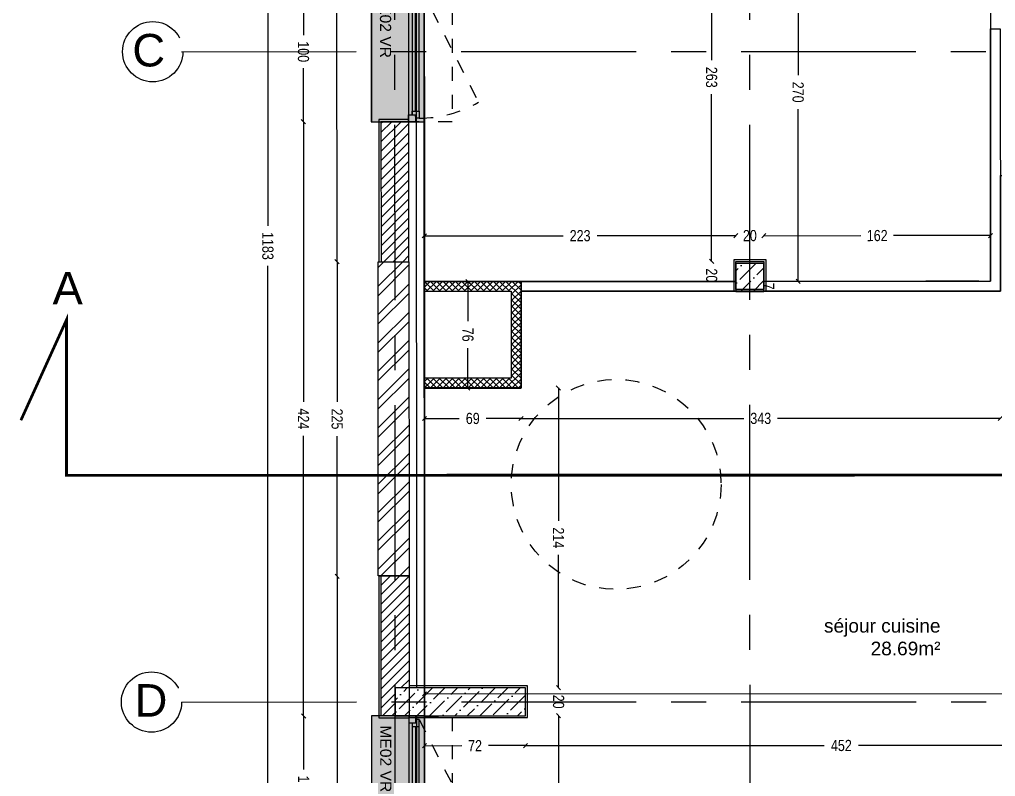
# Model space of a CAD drawing. Header units: millimetres. Extents: x -11.2 to 20.6, y -11.4 to 6.8.
# Drawn here: x -11.24 to -4.27, y -5.18 to 0.23 of the extents above; entities that cross this region are included whole.
import ezdxf

# ---------------------------------------------------------------- set-up
doc = ezdxf.new("R2010")
doc.units = ezdxf.units.MM
for name, pattern in [('0.0.1_Plan masse$0$cartouche PRO tranche 1$0${ Batten }', [0]), ('AXESx2', [4, 2.5, -0.5, 0.5, -0.5]), ('CACHE', [0.375, 0.25, -0.125]), ('INTERROMPU', [0.75, 0.5, -0.25])]:
    doc.linetypes.add(name, pattern=pattern)
doc.layers.get('Defpoints').update_dxf_attribs({"color": 1})
for name, color, linetype in [('01_AH_Coupes', 195, 'AXESx2'), ("02_AH_Files d'axes", 147, 'AXESx2'), ('02_AH_Structure Béton', 10, 'Continuous'), ('02_AH_Structure Béton_H', 11, 'Continuous'), ('02_AH_Structure Maçonnée', 230, 'Continuous'), ('02_AH_Structure Maçonnée_H', 231, 'Continuous'), ('03_AH_Menuiseries Ext', 3, 'Continuous'), ('04_AH_Cloisons', 150, 'Continuous'), ('04_AH_Cloisons_H', 153, 'Continuous'), ('04_AH_Isolation', 2, 'Continuous'), ('04_AH_Isolation_H', 2, 'Continuous'), ('07_AH_Côtes 50e', 7, 'Continuous'), ('07_AH_Perso-Symboles-...', 8, 'Continuous'), ('07_AH_Textes 50e', 7, 'Continuous')]:
    doc.layers.add(name, color=color, linetype=linetype)
doc.layers.add('07_AH_SHAB', color=130, linetype='Continuous', plot=False)
doc.layers.add('10_AH_PANTONE BLANC', color=7, linetype='Continuous', lineweight=0, true_color=0xffffff)
doc.styles.add('ARIAL', font='arial.ttf', dxfattribs={"width": 0.8})
doc.styles.add('Texte 1000', font='arial.ttf', dxfattribs={"height": 1.5})
doc.styles.add('Texte 50', font='arial.ttf', dxfattribs={"height": 0.075})
doc.dimstyles.new('B+B_50', dxfattribs={"dimscale": 0, "dimtxt": 0.08, "dimasz": 0.03, "dimexe": 0.015, "dimexo": 0.03, "dimgap": 0.05, "dimtad": 0, "dimdec": 0, "dimlfac": 100, "dimdsep": 46, "dimtxsty": 'ARIAL', "dimblk": 'OBLIQUE', "dimcen": 0, "dimse1": 1, "dimse2": 1, "dimadec": 0, "dimazin": 0, "dimtp": 5, "dimtm": 2, "dimtfac": 1, "dimtdec": 0, "dimtofl": 0, "dimtmove": 2, "dimatfit": 3, "dimldrblk": 'OBLIQUE', "dimfxl": 1, "dimtolj": 1, "dimarcsym": 0})
pattern_1 = [(45.0186991, (-4278.322744, -90.391835), (0.03363566, 0.1234895056), [0.15875, -0.03175, 0, -0.03175])]
pattern_2 = [(45.0186991, (-4278.322744, -90.391835), (-0.0336869492, 0.0336649681), [])]

# ---------------------------------------------------------------- blocks, each defined once
blk = doc.blocks.new('_Oblique')
at = {"color": 0, "linetype": 'ByBlock', "lineweight": -2}
blk.add_line((-0.5, -0.5), (0.5, 0.5), dxfattribs=at)
blk = doc.blocks.new('*D341')
at = {"layer": '07_AH_Côtes 50e', "color": 0, "lineweight": -2, "transparency": 16777216}
for p, q in [((-9.2146, 0.4965), (-9.2145, 0.1141)), ((-9.2143, -0.5035), (-9.2144, -0.1211))]:
    blk.add_line(p, q, dxfattribs=at)
at = {"layer": 'Defpoints', "color": 0, "transparency": 16777216}
for p in [(-8.8, 0.4966), (-9.2143, -0.5035), (-8.7997, -0.5034)]:
    blk.add_point(p, dxfattribs=at)
at = {"layer": '07_AH_Côtes 50e', "color": 0, "lineweight": -2, "transparency": 16777216, "xscale": 0.03, "yscale": 0.03, "zscale": 0.03}
for p, rotation in [((-9.2146, 0.4965), 90.01869913888217), ((-9.2143, -0.5035), 270.0186991388822)]:
    blk.add_blockref('_Oblique', p, dxfattribs=dict(at, rotation=rotation))
at = {"layer": '07_AH_Côtes 50e', "color": 0, "transparency": 16777216, "insert": (-9.2144, -0.0035), "char_height": 0.08, "attachment_point": 5, "rotation": 270.0187, "style": 'ARIAL'}
blk.add_mtext('\\A1;100', dxfattribs=at)
blk = doc.blocks.new('*D342')
at = {"layer": '07_AH_Côtes 50e', "color": 0, "lineweight": -2, "transparency": 16777216}
for p, q in [((-9.2143, -0.5035), (-9.2136, -2.5038)), ((-9.2129, -4.7478), (-9.2135, -2.7475))]:
    blk.add_line(p, q, dxfattribs=at)
at = {"layer": 'Defpoints', "color": 0, "transparency": 16777216}
for p in [(-8.7997, -0.5034), (-9.2129, -4.7478), (-8.7983, -4.7477)]:
    blk.add_point(p, dxfattribs=at)
at = {"layer": '07_AH_Côtes 50e', "color": 0, "lineweight": -2, "transparency": 16777216, "xscale": 0.03, "yscale": 0.03, "zscale": 0.03}
for p, rotation in [((-9.2143, -0.5035), 90.01869913888217), ((-9.2129, -4.7478), 270.0186991388822)]:
    blk.add_blockref('_Oblique', p, dxfattribs=dict(at, rotation=rotation))
at = {"layer": '07_AH_Côtes 50e', "color": 0, "transparency": 16777216, "insert": (-9.2136, -2.6257), "char_height": 0.08, "attachment_point": 5, "rotation": 270.0187, "style": 'ARIAL'}
blk.add_mtext('\\A1;424', dxfattribs=at)
blk = doc.blocks.new('*D343')
at = {"layer": '07_AH_Côtes 50e', "color": 0, "lineweight": -2, "transparency": 16777216}
for p, q in [((-9.2129, -4.7478), (-9.2127, -5.1302)), ((-9.2125, -5.7478), (-9.2127, -5.3654))]:
    blk.add_line(p, q, dxfattribs=at)
at = {"layer": 'Defpoints', "color": 0, "transparency": 16777216}
for p in [(-8.7983, -4.7477), (-9.2125, -5.7478), (-8.798, -5.7477)]:
    blk.add_point(p, dxfattribs=at)
at = {"layer": '07_AH_Côtes 50e', "color": 0, "lineweight": -2, "transparency": 16777216, "xscale": 0.03, "yscale": 0.03, "zscale": 0.03}
for p, rotation in [((-9.2129, -4.7478), 90.01869913888217), ((-9.2125, -5.7478), 270.0186991388822)]:
    blk.add_blockref('_Oblique', p, dxfattribs=dict(at, rotation=rotation))
at = {"layer": '07_AH_Côtes 50e', "color": 0, "transparency": 16777216, "insert": (-9.2127, -5.2478), "char_height": 0.08, "attachment_point": 5, "rotation": 270.0187, "style": 'ARIAL'}
blk.add_mtext('\\A1;100', dxfattribs=at)
blk = doc.blocks.new('*D345')
at = {"layer": '07_AH_Côtes 50e', "color": 0, "lineweight": -2, "transparency": 16777216}
for p, q in [((-9.4707, 4.5227), (-9.4688, -1.2481)), ((-9.4668, -7.304), (-9.4687, -1.5332))]:
    blk.add_line(p, q, dxfattribs=at)
at = {"layer": 'Defpoints', "color": 0, "transparency": 16777216}
for p in [(-9.4707, 4.5227), (-8.6813, 4.523), (-8.6775, -7.3037)]:
    blk.add_point(p, dxfattribs=at)
at = {"layer": '07_AH_Côtes 50e', "color": 0, "lineweight": -2, "transparency": 16777216, "xscale": 0.03, "yscale": 0.03, "zscale": 0.03}
for p, rotation in [((-9.4707, 4.5227), 90.01869913888217), ((-9.4668, -7.304), 270.0186991388822)]:
    blk.add_blockref('_Oblique', p, dxfattribs=dict(at, rotation=rotation))
at = {"layer": '07_AH_Côtes 50e', "color": 0, "transparency": 16777216, "insert": (-9.4687, -1.3906), "char_height": 0.08, "attachment_point": 5, "rotation": 270.0187, "style": 'ARIAL'}
blk.add_mtext('\\A1;1183', dxfattribs=at)
blk = doc.blocks.new('*D516')
at = {"layer": '07_AH_Côtes 50e', "color": 0, "lineweight": -2, "transparency": 16777216}
for p, q in [((-8.3484, -4.5895), (-2.4307, -4.5876)), ((3.7713, -4.5856), (-2.1463, -4.5875))]:
    blk.add_line(p, q, dxfattribs=at)
at = {"layer": 'Defpoints', "color": 0, "transparency": 16777216}
for p in [(3.7713, -4.5856), (-8.3483, -4.9096), (3.7714, -4.9057)]:
    blk.add_point(p, dxfattribs=at)
at = {"layer": '07_AH_Côtes 50e', "color": 0, "lineweight": -2, "transparency": 16777216, "xscale": 0.03, "yscale": 0.03, "zscale": 0.03}
for p, rotation in [((-8.3484, -4.5895), 180.0186991388701), ((3.7713, -4.5856), 0.01869913887016166)]:
    blk.add_blockref('_Oblique', p, dxfattribs=dict(at, rotation=rotation))
at = {"layer": '07_AH_Côtes 50e', "color": 0, "transparency": 16777216, "insert": (-2.2885, -4.5876), "char_height": 0.08, "attachment_point": 5, "rotation": 0.0187, "style": 'ARIAL'}
blk.add_mtext('\\A1;1212', dxfattribs=at)
blk = doc.blocks.new('ME02C')
at = {"layer": '10_AH_PANTONE BLANC'}
h = blk.add_hatch(color=256, dxfattribs=at)
h.dxf.hatch_style = 1
h.paths.add_polyline_path([(4290.4075, 77.4298), (4289.4075, 77.4298), (4289.4075, 77.8085), (4290.4075, 77.8085)])
at = {"ltscale": 0.1}
for p, q in [((4290.3325, 77.771), (4289.4825, 77.771)), ((4290.3325, 77.746), (4289.4825, 77.746)), ((4290.37, 77.746), (4290.3575, 77.746)), ((4290.4075, 77.771), (4290.4075, 77.746)), ((4290.4075, 77.746), (4290.4075, 77.746))]:
    blk.add_line(p, q, dxfattribs=at)
at = {"color": 251}
blk.add_line((4289.4575, 77.696), (4290.4075, 77.696), dxfattribs=at)
at = {"color": 251, "linetype": 'CACHE', "ltscale": 0.3, "flags": 128}
blk.add_lwpolyline([(4289.4325, 77.771), (4290.2687, 78.196)], dxfattribs=at)
at = {"color": 251, "linetype": 'CACHE', "ltscale": 0.3}
blk.add_lwpolyline([(4290.4075, 77.8085), (4289.4161, 77.8085), (4289.4161, 78.0067), (4290.4075, 78.0067)], close=True, dxfattribs=at)
at = {"ltscale": 0.1}
for points in [[(4290.4075, 77.8085), (4289.4075, 77.8085), (4289.4075, 77.4298), (4290.4075, 77.4298)], [(4289.4575, 77.746), (4289.4075, 77.746), (4289.4075, 77.696), (4289.4575, 77.696)], [(4289.4575, 77.696), (4289.4575, 77.746), (4289.4075, 77.746), (4289.4075, 77.696)], [(4290.3575, 77.696), (4290.3575, 77.746), (4290.4075, 77.746), (4290.4075, 77.696)]]:
    blk.add_lwpolyline(points, close=True, dxfattribs=at)
blk.add_lwpolyline([(4289.4075, 77.4303), (4290.4075, 77.4292), (4290.4075, 77.8085), (4289.4075, 77.8085)], close=True)
for points in [[(4289.4575, 77.721), (4289.4825, 77.721), (4289.4825, 77.771), (4289.4325, 77.771), (4289.4325, 77.746)], [(4289.4575, 77.721), (4290.3575, 77.721)], [(4290.3575, 77.721), (4290.3325, 77.721), (4290.3325, 77.771), (4290.3825, 77.771), (4290.3825, 77.746)], [(4290.37, 77.746), (4290.3575, 77.746)]]:
    blk.add_lwpolyline(points, dxfattribs=at)
at = {"color": 251, "linetype": 'CACHE', "ltscale": 0.3}
blk.add_arc((4289.5325, 77.771), 0.85, 360, 30, dxfattribs=at)
at = {"insert": (4289.4745, 77.5714), "char_height": 0.08, "attachment_point": 1, "style": 'Texte 1000'}
blk.add_mtext_dynamic_manual_height_columns('ME02 VR', width=1.459488, gutter_width=7.5, heights=[0], dxfattribs=at)
blk = doc.blocks.new('*D414')
at = {"layer": '07_AH_Côtes 50e', "color": 0, "lineweight": -2, "transparency": 16777216}
for p, q in [((-8.9732, -3.7498), (-8.9727, -5.4059)), ((-8.972, -7.3038), (-8.9726, -5.6477))]:
    blk.add_line(p, q, dxfattribs=at)
at = {"layer": 'Defpoints', "color": 0, "transparency": 16777216}
for p in [(-8.9732, -3.7498), (-8.7986, -3.7497), (-8.6775, -7.3037)]:
    blk.add_point(p, dxfattribs=at)
at = {"layer": '07_AH_Côtes 50e', "color": 0, "lineweight": -2, "transparency": 16777216, "xscale": 0.03, "yscale": 0.03, "zscale": 0.03}
for p, rotation in [((-8.9732, -3.7498), 90.01869913888217), ((-8.972, -7.3038), 270.0186991388822)]:
    blk.add_blockref('_Oblique', p, dxfattribs=dict(at, rotation=rotation))
at = {"layer": '07_AH_Côtes 50e', "color": 0, "transparency": 16777216, "insert": (-8.9726, -5.5268), "char_height": 0.08, "attachment_point": 5, "rotation": 270.0187, "style": 'ARIAL'}
blk.add_mtext('\\A1;355', dxfattribs=at)
blk = doc.blocks.new('*D415')
at = {"layer": '07_AH_Côtes 50e', "color": 0, "lineweight": -2, "transparency": 16777216}
for p, q in [((-8.9739, -1.5034), (-8.9736, -2.5051)), ((-8.9732, -3.7498), (-8.9735, -2.7481))]:
    blk.add_line(p, q, dxfattribs=at)
at = {"layer": 'Defpoints', "color": 0, "transparency": 16777216}
for p in [(-8.9739, -1.5034), (-8.8294, -1.5034), (-8.7986, -3.7497)]:
    blk.add_point(p, dxfattribs=at)
at = {"layer": '07_AH_Côtes 50e', "color": 0, "lineweight": -2, "transparency": 16777216, "xscale": 0.03, "yscale": 0.03, "zscale": 0.03}
for p, rotation in [((-8.9739, -1.5034), 90.01869913888217), ((-8.9732, -3.7498), 270.0186991388822)]:
    blk.add_blockref('_Oblique', p, dxfattribs=dict(at, rotation=rotation))
at = {"layer": '07_AH_Côtes 50e', "color": 0, "transparency": 16777216, "insert": (-8.9736, -2.6266), "char_height": 0.08, "attachment_point": 5, "rotation": 270.0187, "style": 'ARIAL'}
blk.add_mtext('\\A1;225', dxfattribs=at)
blk = doc.blocks.new('*D416')
at = {"layer": '07_AH_Côtes 50e', "color": 0, "lineweight": -2, "transparency": 16777216}
for p, q in [((-8.9756, 3.5966), (-8.9748, 1.1672)), ((-8.9739, -1.5034), (-8.9747, 0.926))]:
    blk.add_line(p, q, dxfattribs=at)
at = {"layer": 'Defpoints', "color": 0, "transparency": 16777216}
for p in [(-8.9756, 3.5966), (-8.831, 3.5966), (-8.8294, -1.5034)]:
    blk.add_point(p, dxfattribs=at)
at = {"layer": '07_AH_Côtes 50e', "color": 0, "lineweight": -2, "transparency": 16777216, "xscale": 0.03, "yscale": 0.03, "zscale": 0.03}
for p, rotation in [((-8.9756, 3.5966), 90.01869913888217), ((-8.9739, -1.5034), 270.0186991388822)]:
    blk.add_blockref('_Oblique', p, dxfattribs=dict(at, rotation=rotation))
at = {"layer": '07_AH_Côtes 50e', "color": 0, "transparency": 16777216, "insert": (-8.9748, 1.0466), "char_height": 0.08, "attachment_point": 5, "rotation": 270.0187, "style": 'ARIAL'}
blk.add_mtext('\\A1;510', dxfattribs=at)
blk = doc.blocks.new('*D441')
at = {"layer": '07_AH_Côtes 50e', "color": 0, "lineweight": -2, "transparency": 16777216}
for p, q in [((-7.6583, -2.6231), (-6.0658, -2.6226)), ((-4.232, -2.622), (-5.8244, -2.6225))]:
    blk.add_line(p, q, dxfattribs=at)
at = {"layer": 'Defpoints', "color": 0, "transparency": 16777216}
for p in [(-4.2323, -1.7131), (-7.6583, -2.4049), (-7.6583, -2.6231)]:
    blk.add_point(p, dxfattribs=at)
at = {"layer": '07_AH_Côtes 50e', "color": 0, "lineweight": -2, "transparency": 16777216, "xscale": 0.03, "yscale": 0.03, "zscale": 0.03}
for p, rotation in [((-7.6583, -2.6231), 180.0186991388701), ((-4.232, -2.622), 0.01869913887019514)]:
    blk.add_blockref('_Oblique', p, dxfattribs=dict(at, rotation=rotation))
at = {"layer": '07_AH_Côtes 50e', "color": 0, "transparency": 16777216, "insert": (-5.9451, -2.6226), "char_height": 0.08, "attachment_point": 5, "rotation": 0.0187, "style": 'ARIAL'}
blk.add_mtext('\\A1;343', dxfattribs=at)
blk = doc.blocks.new('*D442')
at = {"layer": '07_AH_Côtes 50e', "color": 0, "lineweight": -2, "transparency": 16777216}
for p, q in [((-8.349, -2.6234), (-8.0997, -2.6233)), ((-7.6583, -2.6231), (-7.9076, -2.6232))]:
    blk.add_line(p, q, dxfattribs=at)
at = {"layer": 'Defpoints', "color": 0, "transparency": 16777216}
for p in [(-8.3491, -2.4051), (-7.6583, -2.4049), (-8.349, -2.6234)]:
    blk.add_point(p, dxfattribs=at)
at = {"layer": '07_AH_Côtes 50e', "color": 0, "lineweight": -2, "transparency": 16777216, "xscale": 0.03, "yscale": 0.03, "zscale": 0.03}
for p, rotation in [((-8.349, -2.6234), 180.0186991388701), ((-7.6583, -2.6231), 0.01869913887019514)]:
    blk.add_blockref('_Oblique', p, dxfattribs=dict(at, rotation=rotation))
at = {"layer": '07_AH_Côtes 50e', "color": 0, "transparency": 16777216, "insert": (-8.0036, -2.6232), "char_height": 0.08, "attachment_point": 5, "rotation": 0.0187, "style": 'ARIAL'}
blk.add_mtext('\\A1;69', dxfattribs=at)
blk = doc.blocks.new('*D356')
at = {"layer": '07_AH_Côtes 50e', "color": 0, "lineweight": -2, "transparency": 16777216}
for p, q in [((-8.3483, -4.9599), (-8.0826, -4.9598)), ((-7.6264, -4.9597), (-7.8921, -4.9597))]:
    blk.add_line(p, q, dxfattribs=at)
at = {"layer": 'Defpoints', "color": 0, "transparency": 16777216}
for p in [(-8.3483, -4.746), (-7.6265, -4.7457), (-7.6264, -4.9597)]:
    blk.add_point(p, dxfattribs=at)
at = {"layer": '07_AH_Côtes 50e', "color": 0, "lineweight": -2, "transparency": 16777216, "xscale": 0.03, "yscale": 0.03, "zscale": 0.03}
for p, rotation in [((-8.3483, -4.9599), 180.0186991388701), ((-7.6264, -4.9597), 0.01869913887016166)]:
    blk.add_blockref('_Oblique', p, dxfattribs=dict(at, rotation=rotation))
at = {"layer": '07_AH_Côtes 50e', "color": 0, "transparency": 16777216, "insert": (-7.9873, -4.9598), "char_height": 0.08, "attachment_point": 5, "rotation": 0.0187, "style": 'ARIAL'}
blk.add_mtext('\\A1;72', dxfattribs=at)
blk = doc.blocks.new('*D357')
at = {"layer": '07_AH_Côtes 50e', "color": 0, "lineweight": -2, "transparency": 16777216}
for p, q in [((-7.6264, -4.9597), (-5.4906, -4.959)), ((-3.1114, -4.9582), (-5.2472, -4.9589))]:
    blk.add_line(p, q, dxfattribs=at)
at = {"layer": 'Defpoints', "color": 0, "transparency": 16777216}
for p in [(-7.6265, -4.7457), (-3.1115, -4.7443), (-3.1114, -4.9582)]:
    blk.add_point(p, dxfattribs=at)
at = {"layer": '07_AH_Côtes 50e', "color": 0, "lineweight": -2, "transparency": 16777216, "xscale": 0.03, "yscale": 0.03, "zscale": 0.03}
for p, rotation in [((-7.6264, -4.9597), 180.0186991388701), ((-3.1114, -4.9582), 0.01869913887016166)]:
    blk.add_blockref('_Oblique', p, dxfattribs=dict(at, rotation=rotation))
at = {"layer": '07_AH_Côtes 50e', "color": 0, "transparency": 16777216, "insert": (-5.3689, -4.9589), "char_height": 0.08, "attachment_point": 5, "rotation": 0.0187, "style": 'ARIAL'}
blk.add_mtext('\\A1;452', dxfattribs=at)
blk = doc.blocks.new('*D446')
at = {"layer": '07_AH_Côtes 50e', "color": 0, "lineweight": -2, "transparency": 16777216}
for p, q in [((-8.3494, -1.3181), (-7.3574, -1.3178)), ((-6.1229, -1.3174), (-7.1149, -1.3177))]:
    blk.add_line(p, q, dxfattribs=at)
at = {"layer": 'Defpoints', "color": 0, "transparency": 16777216}
for p in [(-6.1229, -1.3174), (-8.3493, -1.6444), (-6.1228, -1.6437)]:
    blk.add_point(p, dxfattribs=at)
at = {"layer": '07_AH_Côtes 50e', "color": 0, "lineweight": -2, "transparency": 16777216, "xscale": 0.03, "yscale": 0.03, "zscale": 0.03}
for p, rotation in [((-8.3494, -1.3181), 180.0186991388701), ((-6.1229, -1.3174), 0.01869913887016166)]:
    blk.add_blockref('_Oblique', p, dxfattribs=dict(at, rotation=rotation))
at = {"layer": '07_AH_Côtes 50e', "color": 0, "transparency": 16777216, "insert": (-7.2362, -1.3178), "char_height": 0.08, "attachment_point": 5, "rotation": 0.0187, "style": 'ARIAL'}
blk.add_mtext('\\A1;223', dxfattribs=at)
blk = doc.blocks.new('*D447')
at = {"layer": 'Defpoints', "color": 0, "transparency": 16777216}
for p in [(-5.9229, -1.3173), (-5.9228, -1.6006), (-6.1228, -1.6437)]:
    blk.add_point(p, dxfattribs=at)
at = {"layer": '07_AH_Côtes 50e', "color": 0, "transparency": 16777216, "insert": (-6.0229, -1.3174), "char_height": 0.08, "attachment_point": 5, "rotation": 0.0187, "style": 'ARIAL'}
blk.add_mtext('\\A1;20', dxfattribs=at)
blk = doc.blocks.new('*D448')
at = {"layer": '07_AH_Côtes 50e', "color": 0, "lineweight": -2, "transparency": 16777216}
for p, q in [((-5.9229, -1.3173), (-5.23, -1.3171)), ((-4.3024, -1.3168), (-4.9953, -1.317))]:
    blk.add_line(p, q, dxfattribs=at)
at = {"layer": 'Defpoints', "color": 0, "transparency": 16777216}
for p in [(-4.3024, -1.3168), (-5.9228, -1.6006), (-4.3023, -1.6431)]:
    blk.add_point(p, dxfattribs=at)
at = {"layer": '07_AH_Côtes 50e', "color": 0, "lineweight": -2, "transparency": 16777216, "xscale": 0.03, "yscale": 0.03, "zscale": 0.03}
for p, rotation in [((-5.9229, -1.3173), 180.0186991388701), ((-4.3024, -1.3168), 0.01869913887016166)]:
    blk.add_blockref('_Oblique', p, dxfattribs=dict(at, rotation=rotation))
at = {"layer": '07_AH_Côtes 50e', "color": 0, "transparency": 16777216, "insert": (-5.1126, -1.3171), "char_height": 0.08, "attachment_point": 5, "rotation": 0.0187, "style": 'ARIAL'}
blk.add_mtext('\\A1;162', dxfattribs=at)
blk = doc.blocks.new('*D458')
at = {"layer": 'Defpoints', "color": 0, "transparency": 16777216}
for p in [(-5.6779, -1.6435), (-5.45, -1.6434), (-5.45, -1.7134)]:
    blk.add_point(p, dxfattribs=at)
at = {"layer": '07_AH_Côtes 50e', "color": 0, "transparency": 16777216, "insert": (-5.8879, -1.6786), "char_height": 0.08, "attachment_point": 5, "rotation": 270.0187, "style": 'ARIAL'}
blk.add_mtext('\\A1;7', dxfattribs=at)
blk = doc.blocks.new('*D363')
at = {"layer": '07_AH_Côtes 50e', "color": 0, "lineweight": -2, "transparency": 16777216}
for p, q in [((-5.6788, 1.0587), (-5.6784, -0.1713)), ((-5.6779, -1.6435), (-5.6783, -0.4135))]:
    blk.add_line(p, q, dxfattribs=at)
at = {"layer": 'Defpoints', "color": 0, "transparency": 16777216}
for p in [(-5.6788, 1.0587), (-5.6788, 1.0587), (-5.45, -1.6434)]:
    blk.add_point(p, dxfattribs=at)
at = {"layer": '07_AH_Côtes 50e', "color": 0, "lineweight": -2, "transparency": 16777216, "xscale": 0.03, "yscale": 0.03, "zscale": 0.03}
for p, rotation in [((-5.6788, 1.0587), 90.01869913888217), ((-5.6779, -1.6435), 270.0186991388822)]:
    blk.add_blockref('_Oblique', p, dxfattribs=dict(at, rotation=rotation))
at = {"layer": '07_AH_Côtes 50e', "color": 0, "transparency": 16777216, "insert": (-5.6784, -0.2924), "char_height": 0.08, "attachment_point": 5, "rotation": 270.0187, "style": 'ARIAL'}
blk.add_mtext('\\A1;270', dxfattribs=at)
blk = doc.blocks.new('*D460')
at = {"layer": 'Defpoints', "color": 0, "transparency": 16777216}
for p in [(-6.2966, -1.5007), (-5.9228, -1.5006), (-5.9228, -1.7006)]:
    blk.add_point(p, dxfattribs=at)
at = {"layer": '07_AH_Côtes 50e', "color": 0, "transparency": 16777216, "insert": (-6.2966, -1.6007), "char_height": 0.08, "attachment_point": 5, "rotation": 270.0187, "style": 'ARIAL'}
blk.add_mtext('\\A1;20', dxfattribs=at)
blk = doc.blocks.new('*D461')
at = {"layer": '07_AH_Côtes 50e', "color": 0, "lineweight": -2, "transparency": 16777216}
for p, q in [((-6.2974, 1.1285), (-6.2971, -0.0649)), ((-6.2966, -1.5007), (-6.297, -0.3074))]:
    blk.add_line(p, q, dxfattribs=at)
at = {"layer": 'Defpoints', "color": 0, "transparency": 16777216}
for p in [(-6.2974, 1.1285), (-6.0508, 1.1286), (-5.9228, -1.5006)]:
    blk.add_point(p, dxfattribs=at)
at = {"layer": '07_AH_Côtes 50e', "color": 0, "lineweight": -2, "transparency": 16777216, "xscale": 0.03, "yscale": 0.03, "zscale": 0.03}
for p, rotation in [((-6.2974, 1.1285), 90.01869913888217), ((-6.2966, -1.5007), 270.0186991388822)]:
    blk.add_blockref('_Oblique', p, dxfattribs=dict(at, rotation=rotation))
at = {"layer": '07_AH_Côtes 50e', "color": 0, "transparency": 16777216, "insert": (-6.297, -0.1861), "char_height": 0.08, "attachment_point": 5, "rotation": 270.0187, "style": 'ARIAL'}
blk.add_mtext('\\A1;263', dxfattribs=at)
blk = doc.blocks.new('*D462')
at = {"layer": '07_AH_Côtes 50e', "color": 0, "lineweight": -2, "transparency": 16777216}
for p, q in [((-8.039, -1.6443), (-8.0389, -1.9291)), ((-8.0387, -2.405), (-8.0388, -2.1202))]:
    blk.add_line(p, q, dxfattribs=at)
at = {"layer": 'Defpoints', "color": 0, "transparency": 16777216}
for p in [(-8.039, -1.6443), (-7.6586, -1.6442), (-7.6583, -2.4049)]:
    blk.add_point(p, dxfattribs=at)
at = {"layer": '07_AH_Côtes 50e', "color": 0, "lineweight": -2, "transparency": 16777216, "xscale": 0.03, "yscale": 0.03, "zscale": 0.03}
for p, rotation in [((-8.039, -1.6443), 90.01869913888217), ((-8.0387, -2.405), 270.0186991388822)]:
    blk.add_blockref('_Oblique', p, dxfattribs=dict(at, rotation=rotation))
at = {"layer": '07_AH_Côtes 50e', "color": 0, "transparency": 16777216, "insert": (-8.0388, -2.0246), "char_height": 0.08, "attachment_point": 5, "rotation": 270.0187, "style": 'ARIAL'}
blk.add_mtext('\\A1;76', dxfattribs=at)
blk = doc.blocks.new('*D463')
at = {"layer": '07_AH_Côtes 50e', "color": 0, "lineweight": -2, "transparency": 16777216}
for p, q in [((-7.3915, -2.4048), (-7.3912, -3.3541)), ((-7.3908, -4.5457), (-7.3911, -3.5963))]:
    blk.add_line(p, q, dxfattribs=at)
at = {"layer": 'Defpoints', "color": 0, "transparency": 16777216}
for p in [(-7.8181, -2.4049), (-7.3915, -2.4048), (-7.8174, -4.5458)]:
    blk.add_point(p, dxfattribs=at)
at = {"layer": '07_AH_Côtes 50e', "color": 0, "lineweight": -2, "transparency": 16777216, "xscale": 0.03, "yscale": 0.03, "zscale": 0.03}
for p, rotation in [((-7.3915, -2.4048), 90.01869913888217), ((-7.3908, -4.5457), 270.0186991388822)]:
    blk.add_blockref('_Oblique', p, dxfattribs=dict(at, rotation=rotation))
at = {"layer": '07_AH_Côtes 50e', "color": 0, "transparency": 16777216, "insert": (-7.3912, -3.4752), "char_height": 0.08, "attachment_point": 5, "rotation": 270.0187, "style": 'ARIAL'}
blk.add_mtext('\\A1;214', dxfattribs=at)
blk = doc.blocks.new('*D367')
at = {"layer": 'Defpoints', "color": 0, "transparency": 16777216}
for p in [(-7.1703, -4.5456), (-7.3907, -4.7457), (-7.1702, -4.7456)]:
    blk.add_point(p, dxfattribs=at)
at = {"layer": '07_AH_Côtes 50e', "color": 0, "transparency": 16777216, "insert": (-7.3908, -4.6457), "char_height": 0.08, "attachment_point": 5, "rotation": 270.0187, "style": 'ARIAL'}
blk.add_mtext('\\A1;20', dxfattribs=at)
blk = doc.blocks.new('*D368')
at = {"layer": '07_AH_Côtes 50e', "color": 0, "lineweight": -2, "transparency": 16777216}
for p, q in [((-7.3907, -4.7457), (-7.3904, -5.7336)), ((-7.39, -6.9633), (-7.3903, -5.9754))]:
    blk.add_line(p, q, dxfattribs=at)
at = {"layer": 'Defpoints', "color": 0, "transparency": 16777216}
for p in [(-7.1702, -4.7456), (-8.0952, -6.9635), (-7.39, -6.9633)]:
    blk.add_point(p, dxfattribs=at)
at = {"layer": '07_AH_Côtes 50e', "color": 0, "lineweight": -2, "transparency": 16777216, "xscale": 0.03, "yscale": 0.03, "zscale": 0.03}
for p, rotation in [((-7.3907, -4.7457), 90.01869913888217), ((-7.39, -6.9633), 270.0186991388822)]:
    blk.add_blockref('_Oblique', p, dxfattribs=dict(at, rotation=rotation))
at = {"layer": '07_AH_Côtes 50e', "color": 0, "transparency": 16777216, "insert": (-7.3904, -5.8545), "char_height": 0.08, "attachment_point": 5, "rotation": 270.0187, "style": 'ARIAL'}
blk.add_mtext('\\A1;222', dxfattribs=at)

msp = doc.modelspace()

# ---------------------------------------------------------------- hatches: boundary and pattern name
at = {"layer": '02_AH_Structure Béton_H'}
h = msp.add_hatch(dxfattribs=at)
h.set_pattern_fill('ANSI36', color=256, scale=0.02, angle=0.0187)
h.set_pattern_definition(pattern_1)
h.paths.add_polyline_path([(-6.1228, -1.7152), (-5.9228, -1.7152), (-5.9228, -1.5152), (-6.1228, -1.5152)])
h = msp.add_hatch(dxfattribs=at)
h.set_pattern_fill('ANSI36', color=256, scale=0.02, angle=0.0187)
h.set_pattern_definition(pattern_1)
h.paths.add_polyline_path([(-7.6265, -4.5473), (-8.5584, -4.5476), (-8.5583, -4.7476), (-7.6265, -4.7473)])
at = {"layer": '02_AH_Structure Maçonnée_H'}
h = msp.add_hatch(dxfattribs=at)
h.set_pattern_fill('ANSI31', color=256, scale=0.015, angle=0.0187)
h.set_pattern_definition(pattern_2)
h.paths.add_polyline_path([(-8.4597, -0.5033), (-8.6597, -0.5033), (-8.6594, -1.5033), (-8.4594, -1.5033)])
h = msp.add_hatch(dxfattribs=at)
h.set_pattern_fill('ANSI32', color=256, scale=0.015, angle=0.0187)
h.set_pattern_definition([(45.018699, (-4278.32274, -90.39183), (-0.1010608476, 0.1009949044), []), (45.018699, (-4278.25539, -90.39181), (-0.1010608476, 0.1009949044), [])])
h.paths.add_polyline_path([(-8.4586, -3.7476), (-8.6786, -3.7476), (-8.6794, -1.5033), (-8.4594, -1.5033)])
h = msp.add_hatch(dxfattribs=at)
h.set_pattern_fill('ANSI31', color=256, scale=0.015, angle=0.0187)
h.set_pattern_definition(pattern_2)
h.paths.add_polyline_path([(-8.5584, -4.5476), (-8.5583, -4.7476), (-8.6583, -4.7476), (-8.6587, -3.7476), (-8.4587, -3.7476), (-8.4584, -4.5476)])
at = {"layer": '04_AH_Cloisons_H'}
h = msp.add_hatch(dxfattribs=at)
h.set_pattern_fill('ANSI37', color=256, scale=0.01, angle=0.0187)
h.set_pattern_definition([(45.0186991, (-4278.322744, -90.391835), (-0.02245796613, 0.02244331208), []), (135.0186991, (-4278.322744, -90.391835), (-0.02244331208, -0.02245796613), [])])
h.paths.add_polyline_path([(-7.6583, -2.4049), (-8.3491, -2.4051), (-8.3493, -1.6444), (-7.6586, -1.6442)])
h.paths.add_polyline_path([(-7.7284, -2.3349), (-8.3491, -2.3351), (-8.3493, -1.7144), (-7.7286, -1.7142)], flags=16)

# ---------------------------------------------------------------- linework, layer by layer
at = {"layer": '01_AH_Coupes', "const_width": 0.02}
msp.add_lwpolyline([(-11.2334, -2.6356), (-10.9074, -1.9181), (-10.9071, -3.0292), (20.2675, -3.019), (20.2672, -1.9079), (20.5936, -2.6252)], dxfattribs=at)
at = {"layer": "02_AH_Files d'axes", "ltscale": 0.5}
for p, q in [((-8.5567, -9.7768), (-8.5619, 6.3271)), ((-6.0201, -9.776), (-6.0254, 6.3279)), ((-10.0859, -0.0033), (20.1801, 0.0066)), ((-10.0844, -4.6481), (20.1816, -4.6382))]:
    msp.add_line(p, q, dxfattribs=at)
for centre in [(-10.2912, -0.0034), (-10.2912, -0.0034), (-10.2999, -4.6482)]:
    msp.add_circle(centre, 0.2155, dxfattribs=at)
at = {"layer": '02_AH_Structure Béton'}
for points in [[(-5.9228, -1.7006), (-6.1228, -1.7007), (-6.1228, -1.5007), (-5.9228, -1.5006)], [(-6.1228, -1.7152), (-5.9228, -1.7152), (-5.9228, -1.5152), (-6.1228, -1.5152)], [(-7.6265, -4.5473), (-8.5584, -4.5476), (-8.5583, -4.7476), (-7.6265, -4.7473)], [(-7.6265, -4.5457), (-8.4584, -4.546), (-8.4583, -4.746), (-7.6265, -4.7457)]]:
    msp.add_lwpolyline(points, close=True, dxfattribs=at)
at = {"layer": '02_AH_Structure Maçonnée'}
for points in [[(-8.4597, -0.4883), (-8.6747, -0.4883), (-8.6744, -1.5033), (-8.4594, -1.5033)], [(-8.4597, -0.5033), (-8.6597, -0.5033), (-8.6594, -1.5033), (-8.4594, -1.5033)], [(-8.4586, -3.7476), (-8.6786, -3.7476), (-8.6794, -1.5033), (-8.4594, -1.5033)], [(-8.5584, -4.5476), (-8.5583, -4.7476), (-8.6583, -4.7476), (-8.6587, -3.7476), (-8.4587, -3.7476), (-8.4584, -4.5476)]]:
    msp.add_lwpolyline(points, close=True, dxfattribs=at)
msp.add_lwpolyline([(-8.4583, -4.7476), (-8.4583, -4.7626), (-8.6733, -4.7626), (-8.6737, -3.7476), (-8.4587, -3.7476), (-8.4584, -4.5476)], dxfattribs=at)
at = {"layer": '04_AH_Cloisons'}
for points in [[(-4.764, -1.6432), (-4.3023, -1.6431), (-4.3029, 0.1592), (-4.2329, 0.1592), (-4.2323, -1.7131), (-4.714, -1.7132)], [(-4.714, -1.7132), (-7.6586, -1.7142), (-7.6586, -1.6442), (-6.1228, -1.6437)], [(-5.9228, -1.6436), (-4.3856, -1.6431)], [(-4.714, -1.6432), (-5.9098, -1.6436)], [(-4.3856, -1.6431), (-4.764, -1.6432)]]:
    msp.add_lwpolyline(points, dxfattribs=at)
for points in [[(-5.9098, -1.7136), (-6.1358, -1.7137), (-6.1358, -1.4877), (-5.9098, -1.4876)], [(-7.6583, -2.4049), (-8.3491, -2.4051), (-8.3493, -1.6444), (-7.6586, -1.6442)], [(-7.7284, -2.3349), (-8.3491, -2.3351), (-8.3493, -1.7144), (-7.7286, -1.7142)], [(-7.6135, -4.5327), (-8.4584, -4.533), (-8.4583, -4.759), (-7.6135, -4.7587)]]:
    msp.add_lwpolyline(points, close=True, dxfattribs=at)
at = {"layer": '04_AH_Isolation'}
msp.add_line((-8.3476, -6.9636), (-8.3512, 4.1931), dxfattribs=at)
for points in [[(-0.1014, 4.1958), (-8.3512, 4.1931), (-8.3484, -4.5475)], [(-8.3483, -4.7175), (-8.3476, -6.9636), (-0.0977, -6.9609)]]:
    msp.add_lwpolyline(points, dxfattribs=at)
at = {"layer": '04_AH_Isolation_H', "linetype": '0.0.1_Plan masse$0$cartouche PRO tranche 1$0${ Batten }', "ltscale": 0.3}
for p, q in [((-8.4034, -4.5476), (-8.4062, 4.2481)), ((-8.4026, -7.0622), (-8.4033, -4.7476))]:
    msp.add_line(p, q, dxfattribs=at)
at = {"layer": '07_AH_Perso-Symboles-...', "linetype": 'INTERROMPU', "ltscale": 0.2}
msp.add_circle((-6.9788, -3.094), 0.75, dxfattribs=at)
at = {"layer": '07_AH_SHAB'}
for points in [[(-8.3502, 1.0578), (-4.3032, 1.0592), (-4.3023, -1.6431), (-5.9228, -1.6436), (-5.9228, -1.5152), (-6.1228, -1.5152), (-6.1228, -1.6437), (-8.3493, -1.6444)], [(-8.3477, -6.7037), (-8.3484, -4.5475), (-8.3477, -6.7037), (-8.3491, -2.4067), (-7.6583, -2.4065), (-7.6586, -1.7157), (-4.2323, -1.7146), (-4.2325, -0.8873), (-2.9697, -0.8869), (-2.9685, -4.5442), (-3.1115, -4.5458), (-3.1115, -4.7443), (-2.9685, -4.7442), (-2.9677, -6.9603), (-8.0952, -6.9601), (-8.0952, -6.7036)]]:
    msp.add_lwpolyline(points, close=True, dxfattribs=at)

# ---------------------------------------------------------------- block references
at = {"layer": '03_AH_Menuiseries Ext', "rotation": 270.0186991388742}
for p in [(-87.5584, 4289.8787), (-87.5567, 4284.6344)]:
    msp.add_blockref('ME02C', p, dxfattribs=at)

# ---------------------------------------------------------------- texts
at = {"layer": '01_AH_Coupes', "insert": (-10.7911, -1.5757), "char_height": 0.2321, "width": 2.496107, "attachment_point": 3, "rotation": 0.0187, "style": 'Texte 50'}
msp.add_mtext('A', dxfattribs=at)
at = {"layer": "02_AH_Files d'axes", "ltscale": 0.5, "char_height": 0.2321, "width": 2.496107, "attachment_point": 3, "rotation": 0.0187, "style": 'Texte 50'}
for s, insert in [('C', (-10.2027, 0.1235)), ('C', (-10.2027, 0.1235)), ('D', (-10.1865, -4.5203))]:
    msp.add_mtext(s, dxfattribs=dict(at, insert=insert))
at = {"layer": '07_AH_Textes 50e', "ltscale": 0.3, "insert": (-4.6602, -4.0544), "char_height": 0.0975, "width": 2.6, "attachment_point": 3, "rotation": 0.0187, "style": 'Texte 50'}
msp.add_mtext('séjour cuisine\\P28.69m²', dxfattribs=at)

# ---------------------------------------------------------------- dimensions: what is measured, and where the dimension line sits
at = {"layer": '07_AH_Côtes 50e'}
for base, p1, p2, angle, picture, middle in [((-9.4707, 4.5227), (-8.6775, -7.3037), (-8.6813, 4.523), 90.0187, '*D345', (-9.4687, -1.3906)), ((-8.9756, 3.5966), (-8.8294, -1.5034), (-8.831, 3.5966), 90.0187, '*D416', (-8.9748, 1.0466)), ((-6.2974, 1.1285), (-5.9228, -1.5006), (-6.0508, 1.1286), 90.0187, '*D461', (-6.297, -0.1861)), ((-5.6788, 1.0587), (-5.45, -1.6434), (-5.6788, 1.0587), 90.0187, '*D363', (-5.6784, -0.2924)), ((-9.2143, -0.5035), (-8.8, 0.4966), (-8.7997, -0.5034), 90.0187, '*D341', (-9.2144, -0.0035)), ((-9.2129, -4.7478), (-8.7997, -0.5034), (-8.7983, -4.7477), 90.0187, '*D342', (-9.2136, -2.6257)), ((-6.1229, -1.3174), (-8.3493, -1.6444), (-6.1228, -1.6437), 0.0187, '*D446', (-7.2362, -1.3178)), ((-5.9229, -1.3173), (-6.1228, -1.6437), (-5.9228, -1.6006), 0.0187, '*D447', (-6.0229, -1.3174)), ((-4.3024, -1.3168), (-5.9228, -1.6006), (-4.3023, -1.6431), 0.0187, '*D448', (-5.1126, -1.3171)), ((-8.9739, -1.5034), (-8.7986, -3.7497), (-8.8294, -1.5034), 90.0187, '*D415', (-8.9736, -2.6266)), ((-6.2966, -1.5007), (-5.9228, -1.7006), (-5.9228, -1.5006), 90.0187, '*D460', (-6.2966, -1.6007)), ((-8.039, -1.6443), (-7.6583, -2.4049), (-7.6586, -1.6442), 90.0187, '*D462', (-8.0388, -2.0246)), ((-5.6779, -1.6435), (-5.45, -1.7134), (-5.45, -1.6434), 90.0187, '*D458', (-5.8879, -1.6786)), ((-7.6583, -2.6231), (-4.2323, -1.7131), (-7.6583, -2.4049), 0.0187, '*D441', (-5.9451, -2.6226)), ((-8.349, -2.6234), (-7.6583, -2.4049), (-8.3491, -2.4051), 0.0187, '*D442', (-8.0036, -2.6232)), ((-7.3915, -2.4048), (-7.8174, -4.5458), (-7.8181, -2.4049), 90.0187, '*D463', (-7.3912, -3.4752)), ((-8.9732, -3.7498), (-8.6775, -7.3037), (-8.7986, -3.7497), 90.0187, '*D414', (-8.9726, -5.5268)), ((3.7713, -4.5856), (-8.3483, -4.9096), (3.7714, -4.9057), 0.0187, '*D516', (-2.2885, -4.5876)), ((-7.3907, -4.7457), (-7.1703, -4.5456), (-7.1702, -4.7456), 90.0187, '*D367', (-7.3908, -4.6457)), ((-9.2125, -5.7478), (-8.7983, -4.7477), (-8.798, -5.7477), 90.0187, '*D343', (-9.2127, -5.2478)), ((-7.39, -6.9633), (-7.1702, -4.7456), (-8.0952, -6.9635), 90.0187, '*D368', (-7.3904, -5.8545)), ((-7.6264, -4.9597), (-8.3483, -4.746), (-7.6265, -4.7457), 0.0187, '*D356', (-7.9873, -4.9598)), ((-3.1114, -4.9582), (-7.6265, -4.7457), (-3.1115, -4.7443), 0.0187, '*D357', (-5.3689, -4.9589))]:
    dim = msp.add_linear_dim(base=base, p1=p1, p2=p2, angle=angle, dimstyle='B+B_50', override={"dimscale": 1}, dxfattribs=at)
    dim.commit()
    dim.dimension.update_dxf_attribs({"geometry": picture, "text_midpoint": middle})

doc.saveas('drawing.dxf')
